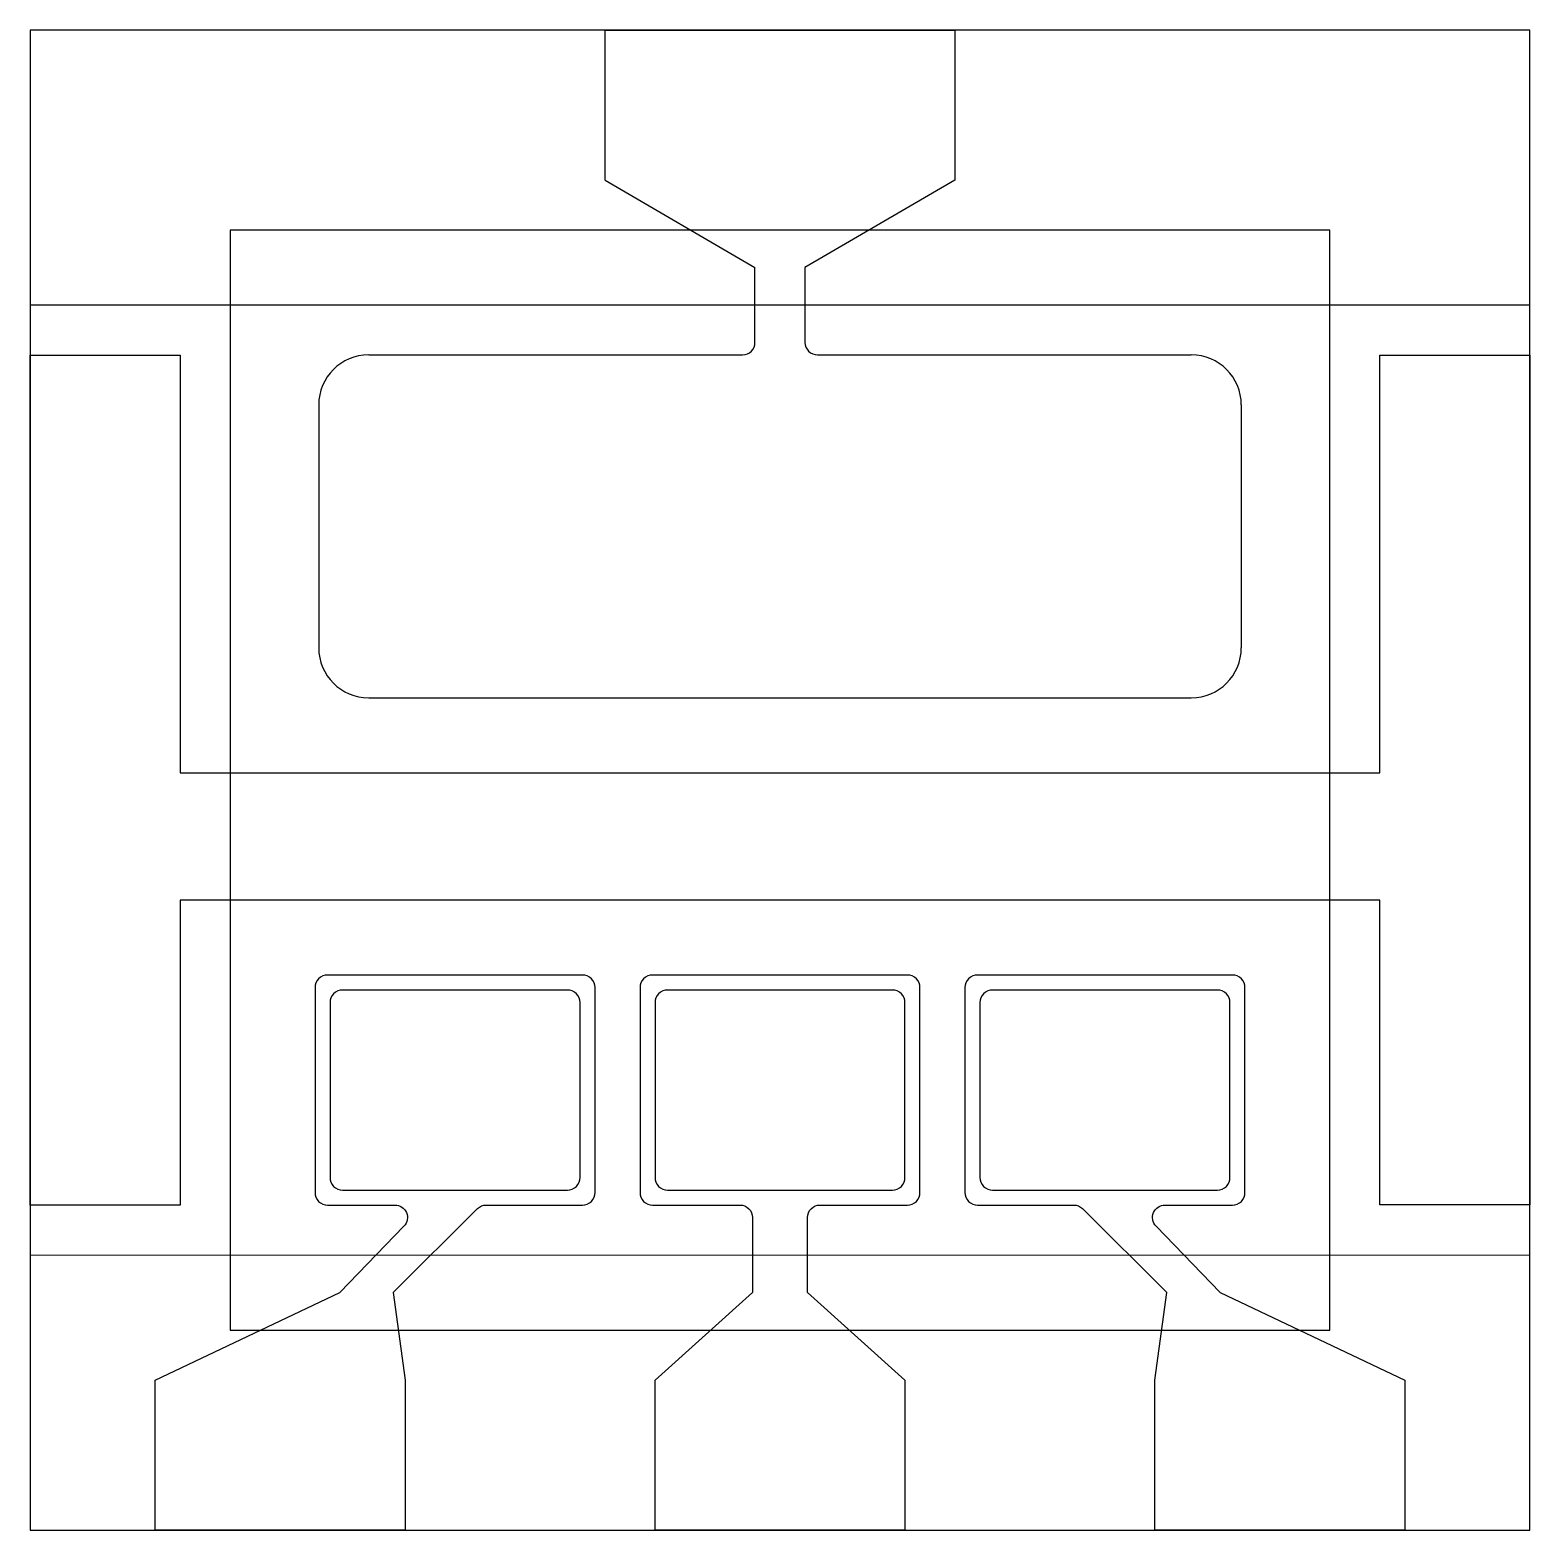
# Model space of a CAD drawing. Header units: millimetres. Extents: x 1145 to 2322, y 1317 to 2683.
# Drawn here: x 1145.17 to 1175.17, y 1316.67 to 1346.67 of the extents above; entities outside this region: 1.
import ezdxf

# ---------------------------------------------------------------- set-up
doc = ezdxf.new("R2010")
doc.units = ezdxf.units.MM
for name, color, linetype in [('active_layer', 1, 'Continuous'), ('safety_border', 3, 'Continuous'), ('upd_evap', 4, 'Continuous'), ('upd_pixels', 2, 'Continuous')]:
    doc.layers.add(name, color=color, linetype=linetype)

msp = doc.modelspace()

# ---------------------------------------------------------------- linework, layer by layer
msp.add_lwpolyline([(1145.17, 1316.666), (1175.17, 1316.666), (1175.17, 1346.666), (1145.17, 1346.666)], close=True)
at = {"layer": 'active_layer', "color": 1}
msp.add_lwpolyline([(1145.17, 1341.166), (1145.17, 1322.166), (1175.17, 1322.167), (1175.17, 1341.166)], close=True, dxfattribs=at)
at = {"layer": 'safety_border'}
msp.add_lwpolyline([(1149.17, 1320.666), (1171.17, 1320.666), (1171.17, 1342.666), (1149.17, 1342.666)], close=True, dxfattribs=at)
at = {"layer": 'upd_evap'}
for p, q in [((2322.229, 2682.602), (2322.229, 2681.355)), ((1156.67, 1343.666), (1156.67, 1346.666)), ((1156.67, 1346.666), (1163.67, 1346.666)), ((1163.67, 1346.666), (1163.67, 1343.666)), ((1156.67, 1343.666), (1159.67, 1341.916)), ((1163.67, 1343.666), (1160.67, 1341.916)), ((1159.67, 1340.419), (1159.67, 1341.916)), ((1160.67, 1341.916), (1160.67, 1340.419)), ((1151.944, 1340.169), (1159.42, 1340.169)), ((1160.92, 1340.169), (1168.396, 1340.169)), ((1150.944, 1339.169), (1150.944, 1334.311)), ((1169.396, 1339.169), (1169.396, 1334.311)), ((1151.944, 1333.311), (1168.396, 1333.311)), ((1147.67, 1319.666), (1151.365, 1321.416)), ((1152.431, 1321.416), (1152.67, 1319.666)), ((1157.67, 1319.666), (1159.62, 1321.416)), ((1160.72, 1321.416), (1162.67, 1319.666)), ((1167.67, 1319.666), (1167.909, 1321.416)), ((1168.975, 1321.416), (1172.67, 1319.666)), ((1147.67, 1316.666), (1147.67, 1319.666)), ((1152.67, 1319.666), (1152.67, 1316.666)), ((1157.67, 1316.666), (1157.67, 1319.666)), ((1162.67, 1319.666), (1162.67, 1316.666)), ((1167.67, 1316.666), (1167.67, 1319.666)), ((1172.67, 1319.666), (1172.67, 1316.666)), ((1152.67, 1316.666), (1147.67, 1316.666)), ((1162.67, 1316.666), (1157.67, 1316.666)), ((1172.67, 1316.666), (1167.67, 1316.666))]:
    msp.add_line(p, q, dxfattribs=at)
msp.add_lwpolyline([(1145.17, 1340.166), (1148.17, 1340.166), (1148.17, 1331.811), (1172.17, 1331.811), (1172.17, 1340.166), (1175.17, 1340.166), (1175.17, 1323.167), (1172.17, 1323.167), (1172.17, 1329.266), (1148.17, 1329.266), (1148.17, 1323.166), (1145.17, 1323.166), (1145.17, 1340.166)], dxfattribs=at)
for points in [[(1152.431, 1321.416), (1154.12, 1323.094, -0.198072), (1154.296, 1323.166), (1156.22, 1323.166, 0.414214), (1156.47, 1323.416), (1156.47, 1327.516, 0.414214), (1156.22, 1327.766), (1151.12, 1327.766, 0.414214), (1150.87, 1327.516), (1150.87, 1323.416, 0.414214), (1151.12, 1323.166), (1152.47, 1323.166, -0.662412), (1152.649, 1322.743), (1151.365, 1321.416)], [(1160.72, 1321.416), (1160.72, 1322.916, -0.414214), (1160.97, 1323.166), (1162.72, 1323.166, 0.414214), (1162.97, 1323.416), (1162.97, 1327.516, 0.414214), (1162.72, 1327.766), (1157.62, 1327.766, 0.414214), (1157.37, 1327.516), (1157.37, 1323.416, 0.414214), (1157.62, 1323.166), (1159.37, 1323.166, -0.414214), (1159.62, 1322.916), (1159.62, 1321.416)], [(1168.975, 1321.416), (1167.691, 1322.743, -0.662404), (1167.871, 1323.166), (1169.22, 1323.166, 0.414214), (1169.47, 1323.416), (1169.47, 1327.516, 0.414214), (1169.22, 1327.766), (1164.12, 1327.766, 0.414214), (1163.87, 1327.516), (1163.87, 1323.416, 0.414214), (1164.12, 1323.166), (1166.044, 1323.166, -0.198078), (1166.221, 1323.094), (1167.909, 1321.416)]]:
    msp.add_lwpolyline(points, format="xyb", dxfattribs=at)
for centre, radius, start, end in [((1159.42, 1340.419), 0.25, 270, 359.9991), ((1160.92, 1340.419), 0.25, 179.9991, 270), ((1151.944, 1339.169), 1, 90, 180), ((1168.396, 1339.169), 1, 0, 90), ((1151.944, 1334.311), 1, 180, 270), ((1168.396, 1334.311), 1, 270, 0)]:
    msp.add_arc(centre, radius, start, end, dxfattribs=at)
at = {"layer": 'upd_pixels'}
for points in [[(1151.42, 1323.466), (1155.92, 1323.466, 0.414214), (1156.17, 1323.716), (1156.17, 1327.216, 0.414214), (1155.92, 1327.466), (1151.42, 1327.466, 0.414214), (1151.17, 1327.216), (1151.17, 1323.716, 0.414214)], [(1157.92, 1323.466), (1162.42, 1323.466, 0.414214), (1162.67, 1323.716), (1162.67, 1327.216, 0.414214), (1162.42, 1327.466), (1157.92, 1327.466, 0.414214), (1157.67, 1327.216), (1157.67, 1323.716, 0.414214)], [(1164.42, 1323.466), (1168.92, 1323.466, 0.414214), (1169.17, 1323.716), (1169.17, 1327.216, 0.414214), (1168.92, 1327.466), (1164.42, 1327.466, 0.414214), (1164.17, 1327.216), (1164.17, 1323.716, 0.414214)]]:
    msp.add_lwpolyline(points, format="xyb", close=True, dxfattribs=at)

doc.saveas('drawing.dxf')
